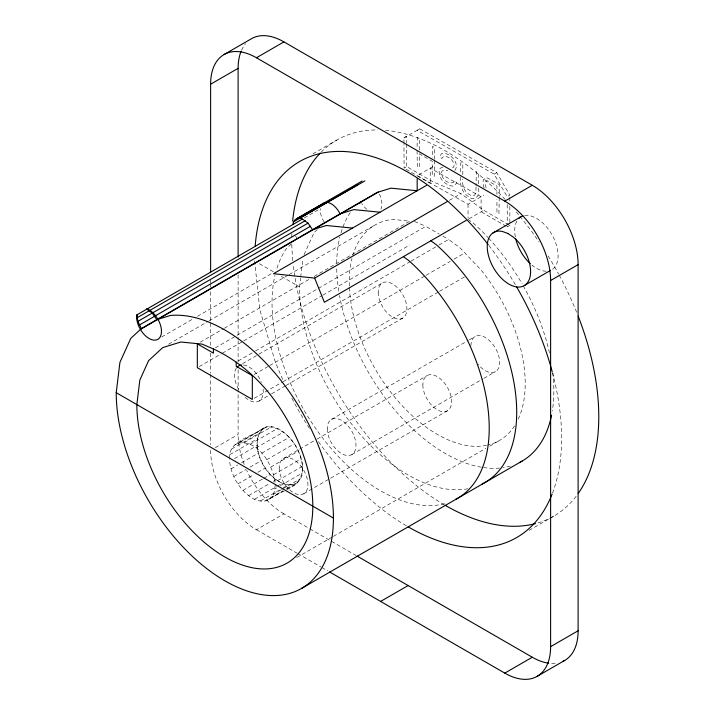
<?xml version="1.0" encoding="UTF-8"?>
<svg xmlns="http://www.w3.org/2000/svg" width="715" height="715" viewBox="0 0 715 715"><rect width="100%" height="100%" fill="white"/><g stroke="black" fill="none" stroke-linecap="round" stroke-linejoin="round"><path stroke-width="0.54" stroke-dasharray="3.58 2.68" d="M297.413 482.67C273.148 496.04 240.955 439.805 266.516 426.953C293.418 424.942 320.284 477.727 286.992 488.694M229.408 458.556C228.612 439.823 252.341 437.231 263.612 427.856C268.894 425.202 274.873 426.801 279.806 429.456C293.132 438.027 301.962 453.319 302.722 469.138C303.509 487.88 279.788 490.472 268.518 499.848C263.227 502.502 257.257 500.902 252.315 498.248C239.284 489.838 230.453 474.992 229.506 459.504M275.23 485.011L274.444 491.411L272.156 496.469L268.518 499.848M467.878 488.765A153.582 88.669 60 0 1 356.615 430.242A153.582 88.669 60 0 1 299.514 286.867L300.568 278.207M300.702 277.116L302.945 258.714M304.116 254.549L314.064 232.563L317.29 229.569M454.874 170.474C459.977 163.395 450.718 153.537 443.345 153.117L441.316 153.948L440.082 155.986L440.306 157.452L441.924 158.453L443.193 156.701L444.659 156.201C449.538 156.719 454.99 161.429 453.927 166.702L453.194 167.569L450.271 168.052M291.416 243.94L286.572 248.436A153.582 88.669 60 0 0 276.356 270.172M263.612 427.856C244.557 445.463 271.226 491.67 296.01 483.975M312.911 153.859L336.729 140.104M403.957 143.268L403.921 137.87L406.54 136.359L406.576 142.848M419.776 128.816L417.167 130.327L494.163 174.174L507.221 196.697L509.84 195.186L496.773 172.664L419.776 128.816L403.921 137.87M304.304 217.914L319.471 209.155M508.866 224.796L483.715 210.273L460.943 193.658L432.834 181.708L406.719 166.622L404.1 168.132L403.966 144.35M432.834 166.622L417.167 175.675L468.039 204.24L483.715 195.186M161.688 336.988L192.63 319.122M197.465 316.334L272.88 272.79M406.04 169.249L430.224 183.219L432.834 181.708M168.561 344.246L208.11 321.401M209.075 320.838L288.19 275.15M289.155 274.596L375.018 225.002M200.227 342.19L223.402 328.82M224.367 328.257L310.292 278.653M314.153 276.419L409.731 221.239L393.241 219.38A124.419 71.831 60 0 0 352.87 255.219M494.163 174.174L496.773 172.664M449.395 200.325L460.943 193.658M215.367 347.839L425.845 226.324L439.126 233.993M199.262 366.563L221.462 353.737M222.436 353.183L242.707 341.475M243.672 340.921L321.875 295.769M322.84 295.215L409.731 245.048M468.977 218.781L483.715 210.273M238.14 360.986L254.549 351.512M255.514 350.949L409.99 261.762M410.955 261.207L437.991 245.603M438.956 245.039L448.609 239.471L459.995 247.774L481.213 270.172A124.419 71.831 60 0 1 517.597 420.483M242.573 363.649L257.999 354.747M258.964 354.184L382.391 282.925M254.245 374.499L268.733 366.134M269.698 365.58L425.139 275.838M426.104 275.275L450.236 261.341M454.096 259.116L464.723 252.985M254.245 398.309L282.246 382.141M283.212 381.587L438.653 291.845M439.618 291.282L464.723 276.794M259.036 401.07L270.601 394.385M271.566 393.831L285.07 386.037M286.036 385.483L402.706 318.121M215.358 447.626L238.113 434.488L238.113 393.187M234.708 445.034L262.199 429.161M239.025 442.826L266.516 426.953M231.589 449.056L259.08 433.183M244.253 442.603L271.745 426.73M229.881 454.633L257.373 438.76M250.027 444.355L277.518 428.482M234.448 458.646L257.203 445.508M255.952 447.983L283.444 432.11M231.07 468.834L237.711 465M241.5 462.811L258.562 452.961M261.636 453.239L289.128 437.366M331.447 419.419L468.37 340.367M469.335 339.813L475.118 336.47M233.885 476.494L246.21 469.371M250 467.181L261.377 460.621M266.686 459.754L294.178 443.881M237.952 483.823L254.066 474.519M257.856 472.329L265.444 467.95M283.399 458.538L316.182 439.609M317.147 439.055L427.07 375.59M270.753 467.083L298.244 451.21M242.993 490.338L262.906 478.844M263.853 478.299L270.485 474.465M273.559 474.742L301.051 458.869M248.677 495.593L269.537 483.546M273.327 481.356L276.169 479.72M302.418 466.323L274.926 482.196C273.032 464.41 257.123 437.526 236.12 443.729M254.612 499.222L276.41 486.629M277.357 486.084L282.103 483.349M274.748 488.944L276.642 487.845M280.432 485.655L302.239 473.071M260.385 500.974L279.342 490.034M283.131 487.845L287.877 485.101M273.041 494.521L281.576 489.587M282.523 489.042L300.532 478.648M265.605 500.75L282.666 490.892M286.465 488.702L293.096 484.877M269.921 498.543L283.194 490.883M351.771 454.606L482.902 378.896M483.867 378.342L495.441 371.657M303.714 493.734L329.749 478.701M330.714 478.147L447.384 410.785M210.621 450.361A64.806 37.412 60 0 0 256.444 529.726L283.935 513.853L308.96 528.305M296.689 557.557L332.412 536.938M333.378 536.375L485.923 448.305M489.784 446.08L499.436 440.503M529.037 530.414L553.812 516.114M442.96 167.122L440.038 168.338C436.365 176.364 444.998 185.703 452.908 186.132L454.847 185.31L456.635 182.879L455.008 180.591L453.471 182.352C447.626 184.953 439.761 177.168 441.879 171.171L443.336 170.322L447.796 170.554M414.459 221.48L425.845 226.324M506.256 226.298L481.106 211.774L481.106 196.697L430.224 168.132L430.224 183.219M442.916 236.182L448.609 239.471M259.384 263.701L273.72 271.968M281.361 276.383L299.514 286.867M309.926 528.859L356.133 555.537M256.444 529.726L296.868 553.07M297.833 553.625L320.937 566.959M321.902 567.513L327.676 570.847M468.039 219.317L473.375 223.214A153.582 88.669 60 0 1 487.961 237.452M295.608 236.004L296.627 237.764M484.028 187.902L482.902 182.781L483.286 179.876L485.387 177.767L487.871 178.124L499.231 184.542L499.231 196.527M486.128 187.965L485.19 184.095L485.458 182.075L486.245 180.975L487.567 180.806L496.943 185.909L496.943 194.409M254.612 260.939L259.84 309.836L275.177 361.441A217.083 125.34 60 0 0 283.721 381.622M406.585 143.929L406.719 166.622M509.84 197.42L509.84 201.889M509.84 206.358L509.84 225.35L507.221 226.861L507.221 223.509M507.221 204.517L507.221 222.392M499.231 197.617L498.945 213.731L497.229 212.748L496.943 211.542L496.943 199.306M478.317 183.8L478.317 173.816L478.022 172.61L476.315 171.618L476.029 185.811M478.317 188.233C480.65 194.417 475.126 202.274 468.995 196.983C461.497 192.719 459.45 183.576 460.531 175.577M476.029 186.919L475.886 192.916L474.751 194.998A9.295 5.371 60 0 1 469.138 194.426C463.669 191.352 462.096 184.917 462.811 179.09M468.039 204.24L468.039 218.245M462.811 174.71L462.811 164.861L462.525 163.655L460.809 162.662L460.531 174.487M434.514 159.338L434.514 148.568L434.219 147.362L432.512 146.369L432.226 157.523M434.514 160.419L434.219 176.373L432.512 175.381L432.226 174.183L432.226 161.268L419.285 153.797L419.285 166.711L419.008 167.587L417.319 166.613L417.033 149.247M419.285 150.052L419.285 139.774L419.008 138.576L417.319 137.602L417.033 148.175M238.113 274.855L238.113 339.598M238.113 340.715L238.113 361.924M238.113 369.744L238.113 392.07M210.621 279.565L210.621 282.917M210.621 284.034L210.621 287.385M210.621 291.845L210.621 345.425M210.621 353.246L210.621 373.337M210.621 374.454L210.621 444.775M241.599 50.113A64.806 37.412 60 0 1 245.638 43.633M555.198 663.377A64.806 37.412 60 0 1 549.826 663.332M283.935 513.853A64.806 37.412 60 0 1 246.684 470.247M244.253 464.482A64.806 37.412 60 0 1 238.113 434.488M406.343 525.784A217.083 125.34 60 0 1 318.157 441.262M309.416 428.339A217.083 125.34 60 0 1 291.05 396.646M488.89 245.477A217.083 125.34 60 0 1 515.542 284.99M552.463 372.613A217.083 125.34 60 0 1 552.498 493.082M444.65 503.691A153.582 88.669 60 0 1 320.463 435.104A153.582 88.669 60 0 1 274.98 275.373M444.39 504.844A217.083 125.34 60 0 1 294.946 277.214M294.768 276.097A217.083 125.34 60 0 1 293.266 265.024M292.801 260.644A217.083 125.34 60 0 1 291.809 243.601M291.783 237.139A217.083 125.34 60 0 1 291.854 233.626M321.071 152.241A217.083 125.34 60 0 1 377.869 129.942M385.43 130.336A217.083 125.34 60 0 1 505.156 199.476M516.31 211.998A217.083 125.34 60 0 1 519.188 215.438M519.903 216.305A217.083 125.34 60 0 1 539.03 241.893M548.137 255.925A217.083 125.34 60 0 1 558.683 274.14M559.21 275.114A217.083 125.34 60 0 1 576.621 312.214M576.174 496.264A217.083 125.34 60 0 1 536.563 523.308M486.62 445.338A124.419 71.831 60 0 1 397.987 401.017A124.419 71.831 60 0 1 349.358 287.108M349.322 286.063A124.419 71.831 60 0 1 351.995 258.356M514.532 425.881A124.419 71.831 60 0 1 487.675 445.105M510.349 466.073A153.582 88.669 60 0 1 502.868 467.673M499.571 468.057A153.582 88.669 60 0 1 482.393 467.387M481.275 467.199A153.582 88.669 60 0 1 339.518 295.554M338.767 291.121A153.582 88.669 60 0 1 336.685 267.455M336.694 263.093A153.582 88.669 60 0 1 339.875 237.049M341.01 232.849A153.582 88.669 60 0 1 350.645 211.953M488.711 238.256A153.582 88.669 60 0 1 522.066 283.775M523.157 285.696A153.582 88.669 60 0 1 549.737 354.175M552.82 372.81A153.582 88.669 60 0 1 552.329 410.946M324.074 221.927A15.551 8.982 60 0 1 320.418 208.61M546.197 271.2A30.656 17.696 60 0 1 531.844 265.042M515.336 236.915A30.656 17.696 60 0 1 517.124 220.649M524.658 215.394A30.656 17.696 60 0 1 529.77 215.555L535.338 217.592L540.978 221.382A30.656 17.696 60 0 1 552.481 269.287M263.066 389.067A20.315 11.735 60 0 1 245.156 397.352M238.712 389.335A20.315 11.735 60 0 1 236.433 367.993M243.377 364.972A20.315 11.735 60 0 1 261.315 382.364M470.917 345.774A20.315 11.735 60 0 1 487.773 339.169A20.315 11.735 60 0 1 498.784 367.537A20.315 11.735 60 0 1 478.094 364.284M366.893 209.388A17.571 10.144 60 0 1 361.79 203.659M379.468 194.06A17.571 10.144 60 0 1 380.898 209.138M327.238 428.714A20.315 11.735 60 0 0 348.795 455.527A20.315 11.735 60 0 0 348.795 426.792A20.315 11.735 60 0 0 327.238 428.714M422.86 384.893A20.315 11.735 60 0 0 444.408 411.706A20.315 11.735 60 0 0 444.408 382.972A20.315 11.735 60 0 0 422.86 384.893M378.181 292.229A20.315 11.735 60 0 0 399.73 319.042A20.315 11.735 60 0 0 399.73 290.308A20.315 11.735 60 0 0 378.181 292.229M279.19 467.842A20.315 11.735 60 0 0 300.738 494.655A20.315 11.735 60 0 0 300.738 465.921A20.315 11.735 60 0 0 279.19 467.842"/><path stroke-width="1.07" d="M352.513 228.085L326.317 225.493L312.553 229.738L308.04 223.134L302.391 219.013L136.762 314.957A17.571 10.144 60 0 0 139.076 326.943L141.338 330.929A17.571 10.144 60 0 0 157.702 339.428A17.571 10.144 60 0 0 159.016 321.33L156.755 317.344A17.571 10.144 60 0 0 147.612 309.059L146.602 308.96L152.241 313.081L156.755 319.685L170.528 315.44A153.582 88.669 60 0 1 326.871 471.408A153.582 88.669 60 0 1 243.681 589.768A153.582 88.669 60 0 1 116.223 392.687L119.923 362.362L130.774 338.383L141.338 328.587L377.207 192.407L390.971 188.161L417.167 190.753L417.167 178.902M292.927 224.483L293.436 221.918L295.098 219.666L324.628 202.622L327.756 202.336L329.883 203.14A15.551 8.982 60 0 1 340.045 213.865L353.809 209.62L380.005 212.212M321.643 205.151L322.599 203.793M359.305 203.623L360.914 202.122M224.036 54.555L251.528 38.681A64.806 37.412 60 0 1 283.935 41.89L532.291 185.274A64.806 37.412 60 0 1 578.113 264.639L578.113 630.782A64.806 37.412 60 0 1 562.759 661.438M210.621 271.754L210.621 84.218L238.113 68.345A64.806 37.412 60 0 1 241.152 51.149M210.621 84.218A64.806 37.412 60 0 1 256.444 57.763L283.935 41.89M297.136 218.495L362.085 181.074M297.431 218.397L299.621 218.272L327.113 202.399M293.436 221.918L301.024 217.539M326.648 202.747L358.09 184.586M299.621 218.272L364.918 180.886M141.338 328.587L137.87 321.375L137.128 317.746L305.26 220.667M137.87 321.375L308.04 223.134M139.309 325.075L310.524 226.226M140.471 329.392L378.333 192.058M426.498 185.373L273.496 273.702L314.663 278.117L447.474 201.442M466.135 220.417L324.369 302.266L314.663 278.117M256.444 57.763L504.79 201.147L532.291 185.274M492.85 233.01L520.341 217.137M524.98 285.16L550.577 270.386M329.597 571.964L504.79 673.11A64.806 37.412 60 0 0 550.613 646.655L550.613 280.512L578.113 264.639M301.614 588.391L522.066 461.112M380.621 601.422L408.113 585.549M504.79 673.11L532.291 657.237A64.806 37.412 60 0 0 548.7 663.207M550.613 646.655L578.113 630.782M537.197 676.319L564.689 660.446M300.264 218.209L302.391 219.013M213.436 348.956L202.05 344.112L180.832 342.011L162.77 347.588L148.631 360.601L139.845 380.031L136.842 404.592A124.419 71.831 60 0 0 268.813 568.756A124.419 71.831 60 0 0 268.813 392.803C253.584 374.311 235.235 359.153 213.436 348.956L213.436 353.165L197.331 343.87L197.331 367.68L252.315 399.426L252.315 375.616L236.209 366.312L236.209 362.103M116.223 392.687L333.422 518.08M357.089 556.091L532.291 657.237M430.877 240.776L436.221 244.664A153.582 88.669 60 0 1 513.486 380.103A153.582 88.669 60 0 1 482.133 484.055M403.385 256.649L408.721 260.537A153.582 88.669 60 0 1 485.843 395.163A153.582 88.669 60 0 1 455.571 499.454M238.113 68.345L238.113 256.998M137.128 314.43L137.128 317.746M552.096 494.137A217.083 125.34 60 0 1 408.113 526.812M255.192 245.862A217.083 125.34 60 0 1 488.22 244.619M516.65 286.894A217.083 125.34 60 0 1 552.177 371.559M535.481 523.603A217.083 125.34 60 0 1 445.275 505.362M292.649 221.015A217.083 125.34 60 0 1 320.284 153.046M578.212 316.236A217.083 125.34 60 0 1 578.212 493.484M530.28 263.674A30.656 17.696 60 0 1 515.774 238.962M518.911 218.334A30.656 17.696 60 0 1 522.826 215.867M237.103 367.161A20.315 11.735 60 0 1 241.688 364.963M551.578 415.129A153.582 88.669 60 0 1 519.296 462.596M504.79 201.147A64.806 37.412 60 0 1 550.613 280.512M507.847 233.465L502.279 231.428A30.656 17.696 60 0 0 491.795 264.55A30.656 17.696 60 0 0 527.268 283.006A30.656 17.696 60 0 0 513.486 237.255L507.847 233.465"/></g></svg>
